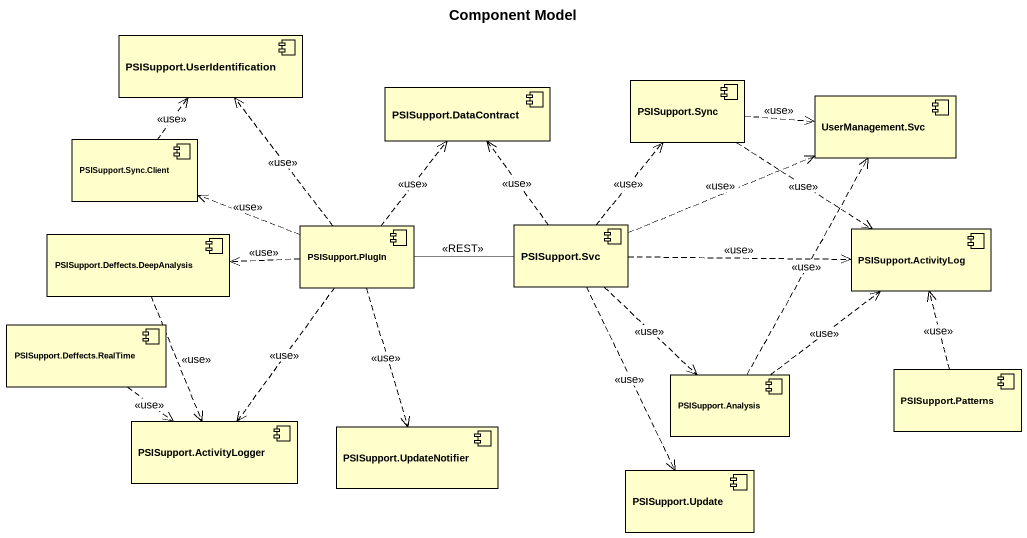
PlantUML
@startuml
title Component Model
component "PSISupport.UserIdentification" as PSISupport
component "PSISupport.DataContract" as PSISupport_DataContract
component "PSISupport.Sync" as PSISupport_Sync
component "UserManagement.Svc" as UserManagement_Svc
component "PSISupport.Sync.Client" as PSISupport_Sync_Client
component "PSISupport.PlugIn" as PSISupport_PlugIn
component "PSISupport.Svc" as PSISupport_Svc
component "PSISupport.Deffects.DeepAnalysis" as PSISupport_Deffects
component "PSISupport.ActivityLog" as PSISupport_ActivityLog
component "PSISupport.Deffects.RealTime" as PSISupport_Deffects_RealTime
component "PSISupport.Analysis" as PSISupport_Analysis
component "PSISupport.Patterns" as PSISupport_Patterns
component "PSISupport.ActivityLogger" as PSISupport_ActivityLogger
component "PSISupport.UpdateNotifier" as PSISupport_UpdateNotifier
component "PSISupport.Update" as PSISupport_Update
PSISupport_Sync .right.> UserManagement_Svc : <<use>>
PSISupport_Sync ..> PSISupport_ActivityLog : <<use>>
PSISupport_Sync_Client .up.> PSISupport : <<use>>
PSISupport_PlugIn .up.> PSISupport : <<use>>
PSISupport_PlugIn .up.> PSISupport_DataContract : <<use>>
PSISupport_PlugIn .left.> PSISupport_Sync_Client : <<use>>
PSISupport_PlugIn -right- PSISupport_Svc : <<REST>>
PSISupport_PlugIn .left.> PSISupport_Deffects : <<use>>
PSISupport_PlugIn ..> PSISupport_ActivityLogger : <<use>>
PSISupport_PlugIn ..> PSISupport_UpdateNotifier : <<use>>
PSISupport_Svc .up.> PSISupport_DataContract : <<use>>
PSISupport_Svc .up.> PSISupport_Sync : <<use>>
PSISupport_Svc .right.> UserManagement_Svc : <<use>>
PSISupport_Svc .right.> PSISupport_ActivityLog : <<use>>
PSISupport_Svc ..> PSISupport_Analysis : <<use>>
PSISupport_Svc ..> PSISupport_Update : <<use>>
PSISupport_Deffects ..> PSISupport_ActivityLogger : <<use>>
PSISupport_Deffects_RealTime ..> PSISupport_ActivityLogger : <<use>>
PSISupport_Analysis .up.> UserManagement_Svc : <<use>>
PSISupport_Analysis .up.> PSISupport_ActivityLog : <<use>>
PSISupport_Patterns .up.> PSISupport_ActivityLog : <<use>>
@enduml
